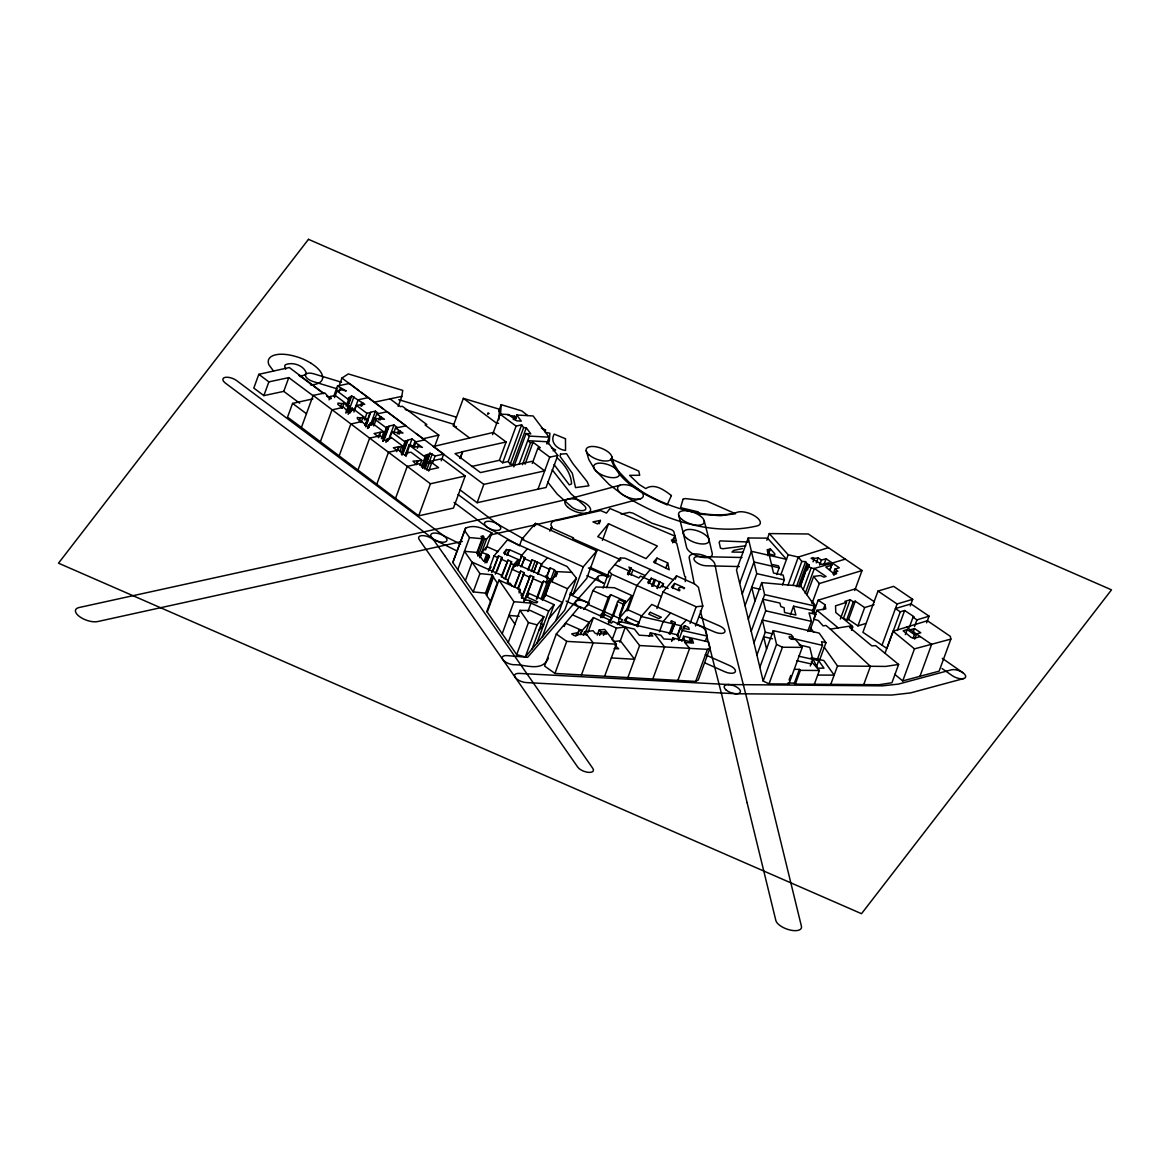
<?xml version="1.0" encoding="UTF-8"?>
<svg xmlns="http://www.w3.org/2000/svg" width="1170" height="1170" viewBox="0 0 1170 1170"><rect width="100%" height="100%" fill="white"/><g stroke="black" fill="none" stroke-linecap="round" stroke-linejoin="round"><path stroke-width="1.5" d="M419.928 465.397L421.785 460.336L410.919 452.19L405.815 453.287L406.385 455.013L404.922 455.335L398.531 449.997L396.893 450.348L393.369 447.759L401.719 446.355L404.41 447.306L390.458 436.863L389.625 437.141L391.16 438.282L387.226 439.013L387.957 441.002L386.539 441.295L380.089 435.766L369.647 438.136L313.15 395.401L301.421 427.459L418.699 515.838L453.448 508.087L465.192 476.014L441.997 458.684L427.562 461.872L425.09 468.614M424.491 468.877L429.99 453.17L435.094 456.007L443.679 454.106L441.236 460.775M498.829 419.811L499.502 409.266L463.364 398.341L453.316 425.822L469.579 437.975M500.497 415.233L501.184 404.688L521.82 410.919L527.611 415.452M349.932 411.796L351.161 408.418L353.428 410.143L349.391 410.992L350.459 412.688L349.099 412.952L343.658 407.277L332.002 409.88L320.273 441.938M398.151 406.385L401.807 396.381L402.743 390.385L348.294 373.917L341.933 378.042L338.89 386.363M368.418 428.088L370.276 423.028L372.016 424.403L368.682 425.105L369.384 426.933L368.14 427.182L361.808 421.566L350.839 424.023L339.11 456.081M685.298 581.607L685.591 576.795L684.728 576.415L676.699 543.114L671.726 541.023L675.119 536.182L609.965 508.511L606.499 513.089L600.62 510.588L557.139 520.504C553.644 520.036 548.964 523.151 551.757 526.88L550.529 530.215M346.861 412.747L349.333 406.005L335.293 395.489L330.291 396.484L331.271 398.297L329.94 398.59L324.851 392.945L313.15 395.401M323.724 393.325L289.326 367.541L258.819 374.327L253.802 388.074L263.85 395.621L283.754 391.365L299.681 403.226M263.85 395.621L268.881 381.873L288.785 377.617L313.399 395.957M283.754 391.365L288.785 377.617M312.902 398.882L292.573 403.401L287.542 417.134L301.421 427.459M329.062 399.862L330.291 396.484M333.845 395.986L337.501 385.983L349.479 383.453L359.073 390.663M334.532 397.566L336.975 390.912L341.815 389.829L346.261 390.985L337.501 385.983M339.212 391.541L340.441 388.206M340.514 406.984L341.742 403.606L344.009 403.138L348.177 406.268L349.333 406.005M342.152 408.198L344.009 403.138M346.101 406.224L348.528 399.57L350.02 399.16L347.592 405.815M348.046 405.975L351.702 395.972L364.718 404.264L356.353 405.376L353.91 412.045M345.706 413.025L348.177 406.268M348.484 411.708L353.969 396.718M348.148 414.37L349.391 410.992M351.073 411.547L352.302 408.184L368.199 420.132L365.742 426.874M354.495 409.822L358.152 399.833L368.287 397.566L422.97 438.779L438.794 435.138L434.538 446.794M360.492 405.888L361.705 402.553M361.618 406.195L362.832 402.86M359.292 421.259L360.536 417.895L362.934 417.456L366.839 420.454L368.199 420.132M361.077 422.516L362.934 417.456M364.44 419.942L366.883 413.273L370.641 412.586L365.771 425.909M364.981 425.514L366.839 420.454M365.391 425.544L370.276 412.22L375.453 411.182L378.612 413.595L387.182 411.723L405.961 425.822L395.489 428.074L393.661 433.061M367.453 428.483L368.682 425.105M370.583 424.505L375.453 411.182M371.168 425.032L373.596 418.363L384.506 419.284L376.681 414.048L374.853 419.035M372.279 424.812L374.722 418.158M373.756 425.968L376.199 419.313M357.918 470.208L369.647 438.136L430.428 483.78L465.192 476.014M378.641 419.825L379.855 416.491M380.031 420.147L381.244 416.812M378.261 437.375L380.118 432.315L383.848 431.905L381.376 438.648M378.627 437.668L380.469 432.608M382.371 438.721L386.641 427.05L389.04 426.48L384.155 439.803M383.131 438.209L386.787 428.22L387.753 427.942L386.641 427.05M382.868 441.266L387.753 427.942M383.16 441.148L388.645 426.158L393.968 425.002L397.522 427.635M385.983 442.392L387.226 439.013M388.484 439.993L393.968 425.002M389.42 438.721L391.862 432.052L402.992 433.061L395.489 428.074M376.755 484.322L388.484 452.263L396.893 450.348M397.449 433.792L398.663 430.458M399.058 434.245L400.272 430.911M396.732 451.649L398.575 446.589M397.844 450.274L399.087 446.896M399.862 451.415L401.719 446.355M402.772 447.788L405.215 441.119L407.847 440.534L402.963 453.858M401.471 452.629L403.314 447.569M401.295 453.989L406.37 442.026L405.215 441.119M401.939 454.062L406.37 442.026M401.968 455.188L407.452 440.198L412.03 438.984L416.067 441.836L424.681 439.876L443.679 454.106M405.332 454.954L408.988 444.966L410.231 444.659L414.238 447.203L418.216 446.399L422.428 447.408L414.736 442.114L412.908 447.115M405.946 455.642L412.03 438.984M405.961 456.315L407.789 451.327M414.238 446.838L416.067 441.836L414.736 442.114M395.518 498.435L407.248 466.377L419.021 463.788L427.562 470.091L438.604 467.678L431.774 462.633L429.229 463.057L427.562 461.872M417.339 448.285L418.567 444.951M416.184 464.329L417.412 460.951L421.785 460.336M416.666 464.563L417.895 461.199M421.434 466.976L425.09 456.987L426.275 456.622L424.9 455.466L427.342 454.56L422.472 467.883M422.619 466.611L426.275 456.622M422.75 468.146L427.62 454.823M424.505 468.161L429.99 453.17M429.185 462.238L432.227 453.901M426.757 469.813L429.229 463.057M428.688 471.071L431.774 462.633M432.651 462.662L435.094 456.007M418.699 515.838L430.428 483.78M460.088 458.347L462.516 451.693L506.113 441.982L499.4 460.293L471.51 466.508M460.307 458.552L462.516 451.693M498.712 411.445L501.184 404.688M492.555 434.611L500.043 414.136L508.526 414.531L516.804 420.834L521.264 421.127L516.745 414.999L514.917 420.001M480.051 557.534L481.879 552.533L488.022 554.624L489.557 557.066L485.784 561.746L483.064 560.562L478.164 553.366L479.583 553.527L478.954 552.62L464.461 551.304L479.934 573.592L492.219 574.821L493.565 576.766L486.866 595.091L485.506 593.146L473.221 591.918L452.819 562.507L465.558 528.197C474.698 523.955 483.693 528.796 491.853 532.876L485.608 549.944M465.558 528.197L452.819 562.507M459.839 489.762L477.111 502.72L483.824 484.395L544.693 470.866L531.955 461.346L480.446 472.578L455.042 453.624L462.75 451.883M457.762 569.629L469.492 537.571L464.548 530.434M513.308 419.606L514.551 416.228L507.985 415.116M499.4 460.293L502.676 462.764L516.087 426.129L521.63 424.812L523.648 427.591L526.295 427.781L530.785 433.865L526.032 433.558L513.835 466.859M526.295 427.781L512.899 464.431L510.252 464.241L508.233 461.448L521.63 424.812M465.426 580.466L472.139 562.141L501.316 575.143L503.758 578.448L507.239 579.559L508.511 583.113L510.164 583.274L512.182 586.185M476.819 553.015L482.991 536.153L484.541 538.917L478.369 555.794M477.111 553.922L483.707 536.445M510.252 464.241L523.648 427.591M477.74 555.955L478.954 552.62M479.773 557.651L486.574 539.092L491.853 532.876M519.027 464.402L529.396 436.088L549.125 437.185L546.683 443.839M484.073 561.278L486.501 554.609M473.221 591.918L479.934 573.592M484.98 562.946L488.022 554.624M486.018 562.112L488.446 555.443M487.056 561.381L488.884 556.394M486.793 562.726L489.235 556.072M522.507 464.695L530.522 442.772L533.067 442.289L540.247 447.686L537.849 448.256L532.291 463.437M525.052 464.212L533.067 442.289M488.446 571.106L494.003 555.911L507.458 539.853L567.07 566.514L576.43 578.185L564.686 610.243L525.33 656.926L516.701 654.644L486.778 611.471L497.294 582.938L493.023 576.722L486.31 595.047L490.581 601.248M491.766 572.613L498.537 555.896L502.091 557.476L497.148 570.975M492.979 571.092L498.537 555.896M485.506 593.146L492.219 574.821M495.276 574.163L502.091 557.476M504.694 554.565L506.551 549.505L508.818 550.456L509.491 549.71L521.864 555.209L527.363 548.774M506.961 555.516L508.818 550.456M507.634 554.77L509.491 549.71M487.261 612.129L499.005 580.071L520.314 589.578L519.071 592.956M501.199 576.81L508.014 560.123L511.612 561.746L505.44 578.623M501.842 577L508.014 560.123M504.855 578.433L511.612 561.746M477.111 502.72L537.995 489.192L549.724 457.134L557.783 455.452L547.443 441.763L527.714 440.666L530.522 442.772M570.229 592.985L573.183 594.316L586.74 578.389L596.802 550.909L535.436 523.37L521.835 539.297L519.465 545.761L488.036 527.816M507.327 582.221L513.747 564.715L518.178 559.509L503.626 553.015L506.551 549.505M515.707 566.265L518.178 559.509M557.783 455.452L546.039 487.51L537.995 489.192M517.549 566.075L521.864 555.209L518.164 565.344M534.251 526.602L535.436 523.37M520.913 566.865L524.833 557.593L521.25 555.94M514.098 587.164L520.65 571.106L524.189 572.686L518.266 588.846M521.747 566.031L524.833 557.593M514.741 587.267L520.65 571.106M517.652 588.729L524.189 572.686M502.193 633.745L513.922 601.687L499.005 580.071M527.67 569.834L532.087 559.83L535.114 561.161L531.209 571.56M528.387 569.951L532.087 559.83M521.44 597.958L530.361 575.45L533.681 576.912L525.389 599.537M522.083 598.089L530.361 575.45M533.535 572.583L537.425 562.214L541.651 564.101L547.458 557.754M508.248 642.432L519.977 610.374L530.332 610.491L543.875 616.795L532.131 648.853M533.71 572.335L537.425 562.214M524.131 601.058L533.681 576.912M524.043 601.614L525.9 596.554L528.84 593.365L554.112 604.641L542.383 636.699M549.812 531.136L551.757 526.88M527.597 596.744L528.84 593.365M537.498 573.724L541.651 564.101L537.951 574.236M527.904 611.574L530.99 603.135L529.089 600.444L524.452 599.932L520.928 595.003L521.981 594.184L518.895 590.938L520.314 589.578M536.343 598.938L542.251 582.777L543.582 581.168L547.019 582.748L550.046 579.106L547.706 578.112L545.922 582.952M516.701 654.644L528.43 622.586L519.977 610.374M537.074 598.952L543.582 581.168M546.01 577.527L550.178 567.903L554.39 569.731L557.096 573.359L555.867 576.737M546.463 578.024L550.178 567.903M541.11 598.908L547.019 582.748M542.353 600.122L550.046 579.106M543.904 598.411L554.39 569.731M545.044 596.334L550.602 581.139L557.096 573.359M552.035 581.695L555.735 571.56L571.75 572.364M525.33 656.926L537.059 624.868L543.875 616.795M536.957 643.12L548.686 611.047L554.112 604.641M555.779 620.773L567.509 588.715L576.43 578.185M608.59 623.464L609.833 620.085L579.53 606.499L556.306 633.994L544.577 666.052L554.96 673.437L695.682 681.423L698.271 679.975L710.014 647.917L708.567 641.935L683.631 636.231L681.788 641.292M573.183 594.316L583.245 566.836L596.802 550.909M599.201 523.736L600.429 520.401L592.941 521.878L597.592 523.941L600.429 520.401M564.218 626.535L565.446 623.157L582.163 630.572L593.439 617.599L616.429 628.085L625.409 627.047L639.61 645.533L707.411 649.365L710.014 647.917M602.418 540.365L608.517 523.721L657.335 546.054L646.045 558.631L597.768 536.65L608.517 523.721M554.96 673.437L566.704 641.379L616.371 644.187L604.641 676.26M575.816 636.188L579.223 630.191L582.163 630.572L580.934 633.935M587.34 605.797L592.897 590.616L596.027 586.96L614.382 587.72L631.976 595.618L626.418 610.798M577.38 635.266L579.223 630.191M580.261 634.579L581.505 631.215M583.347 635.061L584.576 631.683L593.058 630.718L595.325 633.482L606.616 634.096L604.802 631.99L600.868 632.034L599.128 630.06L597.27 635.12M585.556 632.517L589.256 622.396L572.525 614.835M603.047 588.115L609.219 571.238L620.378 557.944L625.087 558.207L673.35 579.764M587.881 632.78L593.439 617.599M606.63 587.647L611.574 574.148L609.219 571.238M619.135 561.308L620.378 557.944M600.839 617.687L608.239 597.446L610.667 594.667L625.072 601.014L621.987 609.453M601.161 617.38L602.989 612.378L604.495 613.987L603.267 617.321M581.446 674.944L593.175 642.886L584.576 631.683M602.638 616.605L610.667 594.667M602.828 617.643L604.495 613.987M599.625 635.412L600.868 632.034M603.559 635.368L604.802 631.99M612.056 616.78L617.614 601.585L619.325 599.654L624.327 601.921L625.072 601.014M627.515 574.207L629.884 569.541L628.977 566.982L632.897 570.039L645.226 575.538L650.359 569.497M610.652 621.226L611.881 617.892L604.042 614.308M628.041 574.602L629.884 569.541M613.153 616.531L617.467 604.715M628.348 574.616L630.82 567.874M628.641 574.645L631.113 567.903M631.039 575.099L632.897 570.039M619.383 615.42L624.327 601.921M618.667 619.749L624.224 604.554L631.976 595.618M617.365 624.59L618.901 621.328L677.547 634.842L678.922 639.639L682.329 640.399M612.1 639.888L616.429 628.085M627.617 610.813L636.875 585.497L645.226 575.538M625.365 622.177L627.193 617.175L639.2 622.557L636.904 624.97L638.177 626.476L624.312 620.305L627.193 617.175M619.851 642.242L625.306 626.974L634.418 629.094L639.2 635.193L652.802 636.056L650.344 632.809L649.116 636.173M655.171 563.121L656.999 558.119L667.675 562.902L669.211 569.79L653.547 562.053L656.999 558.119M648.312 583.552L651.237 578.185L663.507 583.698L662.264 587.077M649.379 583.26L651.237 578.185M651.705 586.272L654.176 579.53M637.474 626.652L641.175 616.531L651.748 604.451L702.395 627.164L705.671 630.016L707.177 636.071L705.32 641.145M653.021 586.346L655.492 579.589M672.677 542.836L675.119 536.182M657.101 588.144L659.573 581.402M657.379 588.627L659.851 581.87M665.832 567.903L667.675 562.902M627.88 677.591L639.61 645.533M656.955 608.575L663.039 591.918L676.509 575.845L694.863 584.064L698.431 587.238L702.804 606.031L695.492 626.009M675.295 579.179L676.509 575.845M672.808 588.452L674.637 583.45L684.582 587.94L683.997 588.715C681.949 585.702 675.485 588.159 679.989 590.075L679.419 590.791L671.434 587.223L674.637 583.45M659.427 631.756L663.141 621.636L670.527 612.89M652.816 678.995L664.545 646.937L654.454 633.745L650.344 632.809M669.211 633.965L672.911 623.844L670.761 621.504L671.404 620.743L675.251 622.542L671.536 632.663M670.147 634.213L675.251 622.542M671.624 641.409L672.852 638.03L684.596 640.765L684.991 642.71L689.627 648.37L677.883 680.428M677.181 635.807L680.896 625.687L686.395 619.983M677.503 635.939L681.203 625.818L673.847 624.078M678.571 640.604L682.271 630.484L681.203 625.818M683.836 629.255L685.064 625.877L688.75 627.544L689.188 629.518L683.704 628.261L683.412 626.389L685.064 625.877M690.081 623.405L696.179 606.747L702.804 606.031M690.914 642.579L692.143 639.2L689.393 638.805L690.388 641.072L689.32 641.482L684.479 640.268L683.631 636.231M695.682 681.423L707.411 649.365M748.23 537.981L751.403 551.289L786.503 559.333L767.608 538.156L748.23 537.981L736.5 570.039L763.147 681.028L769.026 683.88L788.858 684.026L802.269 647.376L795.322 639.42L791.286 639.259L789.282 637.825L789.238 636.451L793.348 637.197L791.169 634.681L773.268 630.674L759.856 667.309M739.674 583.347L751.403 551.289L756.756 573.622L745.027 605.68M742.248 594.038L753.977 561.98L779.161 567.816L776.69 574.558M766.833 540.233L769.275 533.578L808.338 533.988L862.041 570.536L854.729 590.528M767.725 554.668L768.968 551.289L767.096 549.754L770.416 548.964L774.818 553.819L774.73 555.311L768.105 553.717L767.374 550.982L768.968 551.289M767.944 555.706L770.416 548.964M748.332 619.237L761.729 582.601L800.777 586.141L814.817 606.031L812.375 612.7M751.213 631.273L764.624 594.623L761.729 582.601M753.992 642.856L765.721 610.798L762.942 599.216L779.922 603.062L780.785 606.528L784.149 607.786L784.514 612.495L795.907 615.025L793.567 606.177L813.135 610.623L815.812 614.411L809.625 631.288M780.873 574.733L788.185 554.755L769.275 533.578M756.902 655.068L765.282 632.166L762.372 619.968L819.205 633.116L825.961 642.696L819.38 660.684M782.467 584.927L784.324 579.867L783.125 575.055L773.56 573.051L771.79 566.09M787.966 585.366L798.32 557.052L828.433 547.648M793.275 584.751L801.816 561.439L798.32 557.052L788.185 554.755M796.419 586.623L805.56 561.644L801.816 561.439M763.147 681.028L776.558 644.392L773.268 630.674M798.306 586.784L806.832 563.472L805.56 561.644M799.783 587.062L807.709 565.403L809.216 565.095L807.388 570.082M800.602 585.951L807.709 565.403M790.467 614.616L793.567 606.177M813.033 561.805L814.261 558.485L813.033 557.563L811.117 558.265L821.91 564.379L829.018 562.814L831.797 564.627L829.998 570.141M803.176 589.709L811.102 568.064L807.914 565.973M769.026 683.88L782.423 647.244L802.269 647.376M805.209 593.468L814.349 568.488L830.393 563.706M816.28 562.858L818.108 557.856L821.428 560.079L826.049 558.734L839.285 567.772L834.927 569.103L833.186 574.397M806.964 594.726L813.662 576.415L820.462 575.538L823.914 577.088L826.064 576.474L814.349 568.488L811.102 568.064M819.6 565.066L821.428 560.079M824.221 563.735L826.049 558.734M811.965 603.559L819.278 583.567L862.041 570.536M812.389 611.384L814.817 604.715L811.878 601M789.092 679.989L790.774 675.412M813.896 611.837L818.166 600.181L855.343 588.861L874.37 601.804M829.896 569.702L832.338 563.033L845.281 559.128M807.709 631.507L811.424 621.387L809.04 612.831L815.812 614.411M813.852 618.637L816.894 610.301L825.801 608.883L825.025 604.758L818.166 600.181M851.511 630.294L852.74 626.974L849.625 627.442L871.811 645.869L875.686 645.635L898.619 664.443L891.92 682.768L878.948 684.728L795.337 684.099L794.401 683.134L799.417 669.386L794.606 669.328M833.918 575.377L835.131 572.042L837.837 571.282L834.927 569.103M795.337 684.099L800.368 670.351L799.417 669.386M823.197 609.76L825.025 604.758M810.298 665.993L812.726 659.324L809.816 647.376L799.154 644.919M817.099 660.085L822.481 645.357L821.545 641.657L825.961 642.696M816.426 666.798L818.664 660.699L813.018 659.12L817.625 668.202L823.958 668.158L818.664 660.699M814.335 684.245L819.366 670.498L811.366 661.591M840.352 619.018L846.451 602.36L844.901 601.365L850.224 599.786L853.296 601.833L855.27 601.19L864.659 607.566L874.034 604.671M850.224 599.786L843.526 618.111L846.597 620.144L848.572 619.515L855.27 601.19M846.597 620.144L853.296 601.833M830.788 684.304L837.501 665.979L824.294 647.273M848.572 619.515L857.946 625.877L864.659 607.566M910.289 605.899L912.702 599.303L893.661 586.36L877.997 591.069L862.904 632.297L886.875 648.472L900.286 611.837L904.644 610.491L914.15 616.839L913.039 617.19L909.382 627.178M863.709 684.655L870.421 666.33L830.378 629.138L825.932 625.467L823.095 625.877L818.269 620.495L813.837 619.222M882.019 645.211L897.097 603.983L912.702 599.303M885.032 653.196L893.061 631.259L927.4 620.743L950.332 636.363L950.859 639.098L939.13 671.156L902.743 680.925L894.714 674.315M897.331 630.484L904.644 610.491M905.317 634.652L907.174 629.577L914.413 634.549L920.761 632.765L914.53 628.597L910.392 629.796M914.487 626.55L916.914 619.895L929.068 616.166L926.64 622.835M913.287 631.976L914.53 628.597M913.185 637.928L914.413 634.549M914.721 639.098L916.563 634.038L906.531 627.149M902.743 680.925L914.472 648.853L950.859 639.098M919.898 676.465L931.627 644.407L916.563 634.038M548.028 443.971L549.33 441.031L549.9 433.222L545.395 432.3L544.591 429.829L545.746 430.048L541.447 428.147M535.114 561.161L537.235 562.463M547.706 578.112L548.291 577.337L545.527 575.991L544.898 576.751L516.496 564.101L512.065 569.293L519.422 572.613M481.879 552.533L486.822 546.609L498.04 551.64M488.972 569.658L491.224 566.982M538.843 630.542L543.655 624.795L540.438 623.347M549.081 618.374L562.477 602.448L545.586 594.886L542.105 599.025M583.596 609.453L587.866 604.349L622.513 619.749L620.392 622.221M575.801 601.409L527.67 657.291L507.107 655.609A8.585 3.773 20.1 0 0 502.793 659.558A8.585 3.773 20.1 0 0 513.513 664.735C525.198 664.18 541.842 672.604 548.423 658.183M588.408 568.006L608.371 576.912A8.585 3.773 20.1 0 0 598.075 576.488L575.845 601.365M614.82 564.598L629.255 571.062L627.603 572.92L638.908 577.951L640.531 576.123L649.54 580.174L647.756 582.221L655.434 586.126L659.968 587.735L663.507 583.698M619.208 618.301L626.959 609.351L641.95 616.063M600.093 615.683L602.989 612.378M351.702 395.972L348.455 397.917L350.02 399.16M609.058 620.963L611.881 617.892M609.833 620.085L608.224 621.636L611.471 623.083L612.817 621.402L625.409 627.047M620.217 485.155L568.02 499.137M640.677 498.683L587.413 512.972M846.451 602.36L835.541 605.826L835.775 612.51L851.95 625.774L830.378 629.138M818.108 557.856L814.261 558.485M831.826 565.139L825.801 567.04L834.619 574.28L836.652 573.709L835.131 572.042M857.946 625.877L865.771 623.478M907.174 629.577L903.138 630.791L911.079 637.387L914.194 638.337L920.234 636.582M482.991 536.153L480.958 536.372L482.669 538.741L469.492 537.571M942.318 658.359L962.837 672.677A8.585 3.773 20.1 0 1 963.802 678.541L910.392 692.947L891.628 695.053L736.179 693.751M502.676 462.764L508.233 461.448M427.342 454.56L429.975 453.887M568.254 499.078L483.312 518.837L78.916 607.566A13.572 5.952 20.1 0 0 79.472 616.561A13.572 5.952 20.1 0 0 97.71 621.548L462.369 541.403M587.194 513.03L490.245 535.012M376.681 414.048L378.612 413.595M370.276 423.028L371.636 422.721L383.848 431.905M417.412 460.951L412.966 461.097L416.125 464.402M351.161 408.418L352.302 408.184M374.181 402.217L401.807 396.381M380.118 432.315L374.093 433.543L377.749 436.264M621.094 514.054L629.562 512.372L632.985 513.191L651.997 523.195L671.785 529.791L673.745 531.385L676.421 541.125L671.361 540.116M577.059 632.809L571.706 633.862L574.163 635.661L579.706 634.286L586.96 634.754M742.555 548.569L733.678 550.412L731.996 552.064L742.687 552.181M898.619 664.443L885.646 666.417L837.501 665.979M599.128 630.06L604.641 629.401L616.371 644.187M613.197 641.613L620.378 640.794L634.579 659.266L611.354 657.935M745.787 545.805L722.884 548.745L720.457 548.13L719.17 542.31L720.077 540.891L747.966 541.973M817.684 675.075L834.151 675.134L823.826 660.538L811.176 657.642M800.368 670.351L819.366 670.498M498.596 423.321L496.694 423.291L463.364 398.341M794.401 683.134L787.98 683.046L788.858 684.026M741.999 557.505L698.241 556.569A8.585 3.773 20.1 0 0 694.863 560.957A8.585 3.773 20.1 0 0 705.905 565.768L739.338 566.558M728.384 684.552L882.282 685.854L898.37 684.114L951.4 669.81A8.585 3.773 20.1 0 1 962.91 672.721M516.745 414.999L533.11 415.95L549.125 437.185M728.72 684.567L519.1 673.393A8.585 3.773 20.1 0 0 515.385 677.62A8.585 3.773 20.1 0 0 526.324 682.578L735.842 693.751M614.089 648.546L618.652 648.823L615.025 645.328M684.962 642.491L693.488 643.061L692.143 639.2M513.922 601.687L530.99 603.135L548.686 611.047M519.144 616.297L508.891 615.42L514.961 624.107M484.541 538.917L486.574 539.092M551.465 447.715L555.648 449.967L553.074 450.786M360.536 417.895L357.274 417.456L357.435 418.831L361.179 421.697M341.742 403.606L337.998 403.065L337.852 404.41L342.137 407.599M798.598 656.165L812.726 659.324M796.916 660.743L811.059 663.902M682.271 630.484L707.177 636.071M756.756 573.622L784.324 579.867M760.617 589.373L751.725 587.355L755.03 600.912M814.817 606.031L764.624 594.623M672.911 623.844L641.175 616.531M765.282 632.166L772.39 633.804M791.944 638.293L822.481 645.357M772.493 638.791L763.615 636.743L766.569 648.999M765.721 610.798L811.424 621.387M654.454 633.745L660.889 635.251L663.785 638.981L674.139 639.624L672.852 638.03M528.43 622.586L537.059 624.868M453.316 425.822L456.49 426.787M341.523 382.254L313.823 373.83A8.585 3.773 20.1 0 0 305.399 375.219A8.585 3.773 20.1 0 0 313.297 381.581L337.516 388.952M398.78 399.657L456.051 417.076M405.186 409.529L453.784 424.3M529.089 600.444L533.973 602.491L536.811 602.842L537.659 601.833L525.9 596.554M699.528 617.204L719.199 625.731A8.585 3.773 20.1 0 1 724.698 632.239A8.585 3.773 20.1 0 1 714.534 631.961L694.79 623.42M500.833 558.982L506.756 561.629M510.398 563.253L513.747 564.715M523.999 558.426L530.756 561.395M532.409 578.419L542.251 582.777M592.897 590.616L608.239 597.446M586.053 601.833L589.139 603.208M705.305 654.747L729.831 665.642A8.585 3.773 20.1 0 1 735.096 672.15A8.585 3.773 20.1 0 1 724.815 671.741L705.32 663.083M663.039 591.918L696.179 606.747M586.916 575.669L603.325 582.982M540.584 565.3L549.096 569.088M551.041 527.802L573.519 537.893L572.817 538.668L620.934 559.86M661.81 585.673L668.099 588.495M611.574 574.148L661.372 596.495M590.133 567.377L609.409 576.02M521.835 539.297L583.245 566.836M617.614 601.585L624.224 604.554M550.602 581.139L567.509 588.715M522.975 574.178L529.132 576.942M494.003 555.911L497.323 557.417M569.658 594.316L586.258 601.936M566.061 601.073L580.846 607.844M776.558 644.392L782.423 647.244M460.614 544.152L442.099 534.939A8.585 3.773 20.1 0 0 430.677 535.29A8.585 3.773 20.1 0 0 442.099 542.207A8.585 3.773 20.1 0 0 444.454 536.372L236.603 380.572A8.585 3.773 20.1 0 0 225.049 377.398A8.585 3.773 20.1 0 0 225.357 383.073L433.251 538.917M457.338 551.143L435.606 540.335M523.794 539.107L497.177 523.882M622.835 494.764C662.22 519.041 711.199 536.898 757.663 525.783A13.572 5.952 20.1 0 0 755.367 516.35A13.572 5.952 20.1 0 0 737.261 512.241L735.915 512.694A73.344 32.146 20.1 0 1 718.716 514.873C695.857 514.683 673.408 507.941 653.021 497.835A74.748 32.775 20.1 0 1 638.059 489.06M311.044 363.3L312.858 364.47A28.475 12.475 20.1 0 1 319.717 370.627A28.855 12.651 20.1 0 1 322.642 377.822M900.286 611.837L895.416 608.561L911.02 603.895L929.068 616.166M877.997 591.069L897.097 603.983M806.832 563.472L809.216 565.095M942.011 668.523L952.307 675.69A8.585 3.773 20.1 0 0 963.802 678.541M913.039 617.19L916.914 619.895M638.908 489.63L628.963 482.201L618.009 470.808M621.987 494.193L609.058 484.438L595.164 470.018M386.787 428.22L373.596 418.363M556.306 633.994L566.704 641.379M408.988 444.966L425.09 456.987M438.794 435.138L425.09 424.959L426.743 424.505L402.304 406.253L400.447 406.677L390.005 398.824M312.127 385.018L302.591 377.939A8.585 3.773 20.1 0 0 299.886 376.345M292.573 403.401L306.438 413.727M500.043 414.136L516.087 426.129M537.849 448.256L549.724 457.134M506.113 441.982L493.345 432.447L433.324 446.516L483.824 484.395M313.487 386.027L323.754 393.734M361.179 392.242L368.287 397.566M383.131 408.93L341.933 378.042M336.975 390.912L348.528 399.57M405.566 442.318L391.862 432.052M356.353 405.376L366.883 413.273M326.62 395.504L330.964 398.765M498.23 524.599L458.055 494.471M326.679 395.913L329.589 398.107M454.077 502.427L486.983 527.1M258.819 374.327L268.881 381.873M526.032 433.558L529.396 436.088M416.198 433.5L424.681 439.876M893.061 631.259L914.472 648.853M816.894 610.301L838.246 627.895M851.424 625.833L852.74 626.974M557.066 457.792C564.583 464.461 571.048 473.587 571.574 483.912L569.307 484.848L554.068 464.548M273.59 371.095L268.983 364.938A28.504 12.49 20.1 0 1 286.694 354.568A28.723 12.592 20.1 0 1 295.015 356.294A28.606 12.548 20.1 0 1 303.527 359.278A28.723 12.592 20.1 0 1 311.059 363.3M819.278 583.567L813.662 576.415M552.196 469.77L570.945 493.755L583.654 505.045A8.585 3.773 20.1 0 1 583.333 510.559A8.585 3.773 20.1 0 1 571.794 507.078L557.256 494.149L547.662 481.996M514.551 416.228L516.219 418.538M810.781 628.144L813.633 632.195M618.535 471.495L613.928 463.92L611.851 456.783M594.638 469.331L588.773 459.474L586.199 450.713M285.758 369.135L284.646 366.254L285.29 364.835C292.237 361.545 304.01 365.332 306.262 373.069L304.683 374.985A11.378 4.987 20.1 0 1 298.833 375.526M779.161 567.816L778.503 565.856L771.469 564.306L769.333 555.399M747.089 802.664L775.842 920.483A13.572 5.952 20.1 0 0 790.233 930.062A13.572 5.952 20.1 0 0 801.435 926.318L758.672 751.052L747.659 701.81L721.744 599.347L714.914 564.232A13.572 5.952 20.1 0 0 700.757 554.58A13.572 5.952 20.1 0 0 689.232 558.105L694.219 583.669M704.208 520.782L709.02 539.56M678.629 515.078L683.455 533.856M747.074 802.635L722.08 696.077L700.391 610.872M618.564 621.314L619.398 624.868M709.049 539.663L712.223 553.337A13.572 5.952 20.1 0 1 700.947 557.037A13.572 5.952 20.1 0 1 686.6 547.443L683.426 533.769M581.051 607.947A8.585 3.773 20.1 0 1 576.459 600.883A8.585 3.773 20.1 0 1 589.007 603.515M310.445 384.886A28.606 12.548 20.1 0 0 320.96 381.522L321.575 380.776A28.475 12.475 20.1 0 0 322.627 377.778M603.369 583.011A8.585 3.773 20.1 0 1 598.075 576.488M488.811 413.361L487.802 414.282L487.758 413.068L488.811 413.361M565.476 438.75L565.549 450.479C557.695 449.602 549.49 442.421 554.185 434.099L565.476 438.75M683.031 499.239L680.589 507.692L698.212 511.846L699.85 514.186L720.413 515.692L735.506 513.732L706.68 501.023L685.284 498.566L683.031 499.239M671.39 495.553L667.134 504.899C645.226 495.32 619.164 482.991 610.857 458.772L638.791 471.086L639.712 475.298L629.635 475.327L639.171 484.468L645.752 488.577C654.63 482.683 664.575 490.391 671.39 495.553M560.532 454.15L560.064 456.432L572.305 473.236L575.538 487.612L588.919 485.799L587.135 481.601L572.905 463.627L566.572 453.667L560.532 454.15M308.485 239.323L58.5 563.179L861.515 913.697L1111.5 589.841L308.485 239.323M650.33 612.305L648.707 614.133L658.71 618.608L661.299 617.248L650.33 612.305M444.615 555.56L434.245 540.818A8.585 3.773 20.1 0 0 423.525 535.626A8.585 3.773 20.1 0 0 419.211 539.575L577.775 767.169A8.585 3.773 20.1 0 0 588.481 772.361A8.585 3.773 20.1 0 0 592.824 768.412L444.644 555.589M486.252 526.515A8.585 3.773 20.1 0 0 500.233 529.469A8.585 3.773 20.1 0 0 491.327 521.571A8.585 3.773 20.1 0 0 486.252 526.515M726.102 689.964A8.585 3.773 20.1 0 0 739.996 692.684A8.585 3.773 20.1 0 0 730.738 684.816A8.585 3.773 20.1 0 0 726.102 689.964M687.141 538.522A13.572 5.952 20.1 0 0 708.713 541.915A13.572 5.952 20.1 0 0 692.874 529.703A13.572 5.952 20.1 0 0 687.141 538.522M588.905 454.721A13.572 5.952 20.1 0 0 611.018 459.503A13.572 5.952 20.1 0 0 597.139 447.013A13.572 5.952 20.1 0 0 588.905 454.721M682.022 519.509A13.572 5.952 20.1 0 0 703.784 523.297A13.572 5.952 20.1 0 0 688.457 510.997A13.572 5.952 20.1 0 0 682.022 519.509M567.801 507.195A13.572 5.952 20.1 0 0 589.826 511.714A13.572 5.952 20.1 0 0 575.538 499.268A13.572 5.952 20.1 0 0 567.801 507.195M621.314 493.696A13.572 5.952 20.1 0 0 642.9 497.133A13.572 5.952 20.1 0 0 627.135 484.921A13.572 5.952 20.1 0 0 621.314 493.696M596.305 471.232A13.572 5.952 20.1 0 0 618.477 476.263A13.572 5.952 20.1 0 0 604.978 463.744A13.572 5.952 20.1 0 0 596.305 471.232"/></g></svg>
